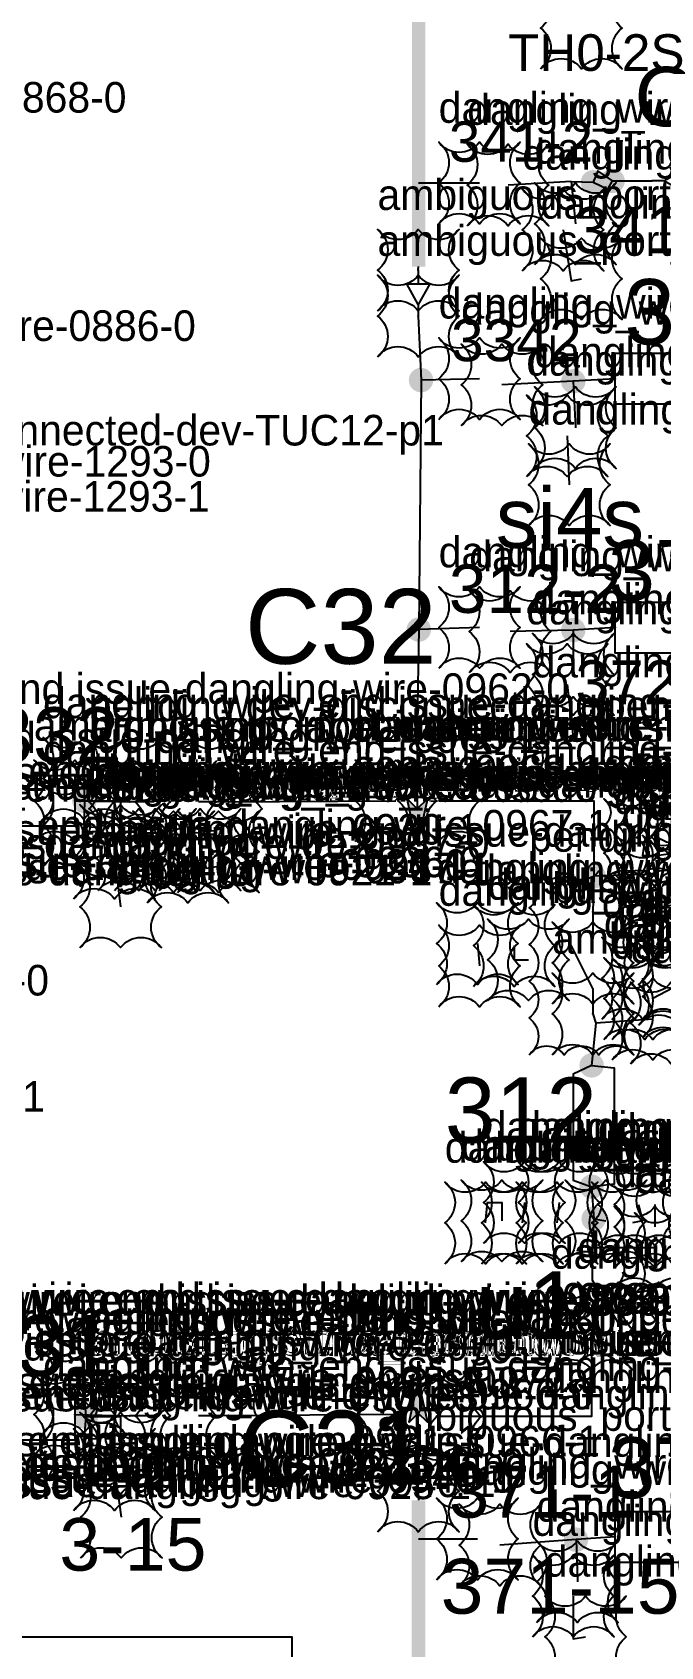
# Model space of a CAD drawing. Header units: millimetres. Extents: x -274 to 321, y 3 to 213.
# Drawn here: x 216.9 to 247.7, y 87.7 to 166.9 of the extents above; entities that cross this region are included whole.
import ezdxf

# ---------------------------------------------------------------- set-up
doc = ezdxf.new("R2010")
doc.units = ezdxf.units.MM
doc.layers.add('AI_REVIEW', color=2, linetype='Continuous')
doc.layers.add('TEXT', color=7, linetype='Continuous')
for name, color, linetype, lineweight in [('BUSBAR_35KV', 30, 'Continuous', 50), ('MV_35KV', 30, 'Continuous', 25), ('SLD_OTHER', 7, 'Continuous', 25)]:
    doc.layers.add(name, color=color, linetype=linetype, lineweight=lineweight)
doc.layers.add('SYM_PORTS', color=8, linetype='Continuous', plot=False)
doc.styles.add('SLD_TEXT', font='arial.ttf')

# ---------------------------------------------------------------- blocks, each defined once
blk = doc.blocks.new('SYM_CABLE_TERMINATION')
at = {"lineweight": 25}
for points in [[(0, 1.25), (0, 0.5)], [(0, -0.625), (0, -1.25)]]:
    blk.add_lwpolyline(points, dxfattribs=at)
blk.add_lwpolyline([(-0.625, 0.5), (0.625, 0.5), (0, -0.625)], close=True, dxfattribs=at)
at = {"layer": 'SYM_PORTS'}
for p in [(0, 1.25), (0, -1.25)]:
    blk.add_point(p, dxfattribs=at)
blk = doc.blocks.new('SYM_CIRCUIT_BREAKER')
at = {"lineweight": 25}
blk.add_lwpolyline([(-1.25, 2.5), (1.25, 2.5), (1.25, -2.5), (-1.25, -2.5)], close=True, dxfattribs=at)
at = {"layer": 'SYM_PORTS'}
for p in [(0, 2.5), (0, -2.5)]:
    blk.add_point(p, dxfattribs=at)
blk.add_attdef('DEVICE_CODE', (2.25, -0.5), '', height=2)
at = {"flags": 1}
blk.add_attdef('RATING', (2.25, -3.5), '', height=2, dxfattribs=at)
blk = doc.blocks.new('SYM_DISCONNECTOR_OPEN')
at = {"lineweight": 25}
for points in [[(0, 2.5), (0, 1.25)], [(0, -1.25), (-1.125, 1)], [(0, -1.25), (0, -2.5)]]:
    blk.add_lwpolyline(points, dxfattribs=at)
at = {"layer": 'SYM_PORTS'}
for p in [(0, 2.5), (0, -2.5)]:
    blk.add_point(p, dxfattribs=at)
blk.add_attdef('DEVICE_CODE', (1, -0.5), '', height=2)
blk = doc.blocks.new('SYM_LINE_FEEDER_ARROW')
blk.add_hatch(color=7).paths.add_polyline_path([(0, -3), (-0.5, -0.75), (0, -1.25), (0.5, -0.75)])
at = {"lineweight": 25}
blk.add_lwpolyline([(0, 3), (0, -1.25)], dxfattribs=at)
blk.add_lwpolyline([(0, -3), (-0.5, -0.75), (0, -1.25), (0.5, -0.75)], close=True, dxfattribs=at)
at = {"layer": 'SYM_PORTS'}
blk.add_point((0, 3), dxfattribs=at)
blk.add_attdef('LINE_NAME', (1.5, 0), '', height=2)

msp = doc.modelspace()

# ---------------------------------------------------------------- hatches: boundary and pattern name
at = {"layer": 'MV_35KV'}
h = msp.add_hatch(color=7, dxfattribs=at)
edge = h.paths.add_edge_path()
edge.add_arc((235.933, 149.833), 0.6, 0, 360)
h = msp.add_hatch(color=7, dxfattribs=at)
edge = h.paths.add_edge_path()
edge.add_arc((243.4, 149.775), 0.6, 0, 360)
h = msp.add_hatch(color=7, dxfattribs=at)
edge = h.paths.add_edge_path()
edge.add_arc((235.825, 137.6), 0.6, 0, 360)
h = msp.add_hatch(color=7, dxfattribs=at)
edge = h.paths.add_edge_path()
edge.add_arc((243.4, 137.575), 0.6, 0, 360)
h = msp.add_hatch(color=7, dxfattribs=at)
edge = h.paths.add_edge_path()
edge.add_arc((244.4, 125.5), 0.6, 0, 360)
h = msp.add_hatch(color=7, dxfattribs=at)
edge = h.paths.add_edge_path()
edge.add_arc((244.3, 116.225), 0.6, 0, 360)
h = msp.add_hatch(color=7, dxfattribs=at)
edge = h.paths.add_edge_path()
edge.add_arc((244.3, 110.275), 0.6, 0, 360)
h = msp.add_hatch(color=7, dxfattribs=at)
edge = h.paths.add_edge_path()
edge.add_arc((244.4, 108.7), 0.6, 0, 360)
h = msp.add_hatch(color=7, dxfattribs=at)
edge = h.paths.add_edge_path()
edge.add_arc((243.533, 92.967), 0.6, 0, 360)
at = {"layer": 'SLD_OTHER'}
h = msp.add_hatch(color=7, dxfattribs=at)
edge = h.paths.add_edge_path()
edge.add_arc((244.367, 159.533), 0.6, 0, 360)
h = msp.add_hatch(color=7, dxfattribs=at)
edge = h.paths.add_edge_path()
edge.add_arc((245.325, 159.6), 0.6, 0, 360)
h = msp.add_hatch(color=7, dxfattribs=at)
edge = h.paths.add_edge_path()
edge.add_arc((219.425, 129.2), 0.6, 0, 360)
h = msp.add_hatch(color=7, dxfattribs=at)
edge = h.paths.add_edge_path()
edge.add_arc((219.5, 99), 0.6, 0, 360)

# ---------------------------------------------------------------- linework, layer by layer
at = {"layer": 'AI_REVIEW'}
for points in [[(241.8, 165.1, -0.5), (243.8, 165.1, -0.5), (245.8, 165.1, -0.5), (245.8, 167.1, -0.5), (245.8, 169.1, -0.5), (243.8, 169.1, -0.5), (241.8, 169.1, -0.5), (241.8, 167.1, -0.5)], [(236.8, 157.5, -0.5), (238.8, 157.5, -0.5), (240.8, 157.5, -0.5), (240.8, 159.5, -0.5), (240.8, 161.5, -0.5), (238.8, 161.5, -0.5), (236.8, 161.5, -0.5), (236.8, 159.5, -0.5)], [(238.2, 157.4, -0.5), (240.2, 157.4, -0.5), (242.2, 157.4, -0.5), (242.2, 159.4, -0.5), (242.2, 161.4, -0.5), (240.2, 161.4, -0.5), (238.2, 161.4, -0.5), (238.2, 159.4, -0.5)], [(240.9, 155.2, -0.5), (242.9, 155.2, -0.5), (244.9, 155.2, -0.5), (244.9, 157.2, -0.5), (244.9, 159.2, -0.5), (242.9, 159.2, -0.5), (240.9, 159.2, -0.5), (240.9, 157.2, -0.5)], [(241.5, 155.5, -0.5), (243.5, 155.5, -0.5), (245.5, 155.5, -0.5), (245.5, 157.5, -0.5), (245.5, 159.5, -0.5), (243.5, 159.5, -0.5), (241.5, 159.5, -0.5), (241.5, 157.5, -0.5)], [(233.8, 153.225, -0.5), (235.8, 153.225, -0.5), (237.8, 153.225, -0.5), (237.8, 155.225, -0.5), (237.8, 157.225, -0.5), (235.8, 157.225, -0.5), (233.8, 157.225, -0.5), (233.8, 155.225, -0.5)], [(241.8, 152.8, -0.5), (243.8, 152.8, -0.5), (245.8, 152.8, -0.5), (245.8, 154.8, -0.5), (245.8, 156.8, -0.5), (243.8, 156.8, -0.5), (241.8, 156.8, -0.5), (241.8, 154.8, -0.5)], [(233.8, 150.975, -0.5), (235.8, 150.975, -0.5), (237.8, 150.975, -0.5), (237.8, 152.975, -0.5), (237.8, 154.975, -0.5), (235.8, 154.975, -0.5), (233.8, 154.975, -0.5), (233.8, 152.975, -0.5)], [(236.8, 147.9, -0.5), (238.8, 147.9, -0.5), (240.8, 147.9, -0.5), (240.8, 149.9, -0.5), (240.8, 151.9, -0.5), (238.8, 151.9, -0.5), (236.8, 151.9, -0.5), (236.8, 149.9, -0.5)], [(237.9, 147.6, -0.5), (239.9, 147.6, -0.5), (241.9, 147.6, -0.5), (241.9, 149.6, -0.5), (241.9, 151.6, -0.5), (239.9, 151.6, -0.5), (237.9, 151.6, -0.5), (237.9, 149.6, -0.5)], [(241.1, 145.1, -0.5), (243.1, 145.1, -0.5), (245.1, 145.1, -0.5), (245.1, 147.1, -0.5), (245.1, 149.1, -0.5), (243.1, 149.1, -0.5), (241.1, 149.1, -0.5), (241.1, 147.1, -0.5)], [(241.5, 145.5, -0.5), (243.5, 145.5, -0.5), (245.5, 145.5, -0.5), (245.5, 147.5, -0.5), (245.5, 149.5, -0.5), (243.5, 149.5, -0.5), (241.5, 149.5, -0.5), (241.5, 147.5, -0.5)], [(241.2, 142.7, -0.5), (243.2, 142.7, -0.5), (245.2, 142.7, -0.5), (245.2, 144.7, -0.5), (245.2, 146.7, -0.5), (243.2, 146.7, -0.5), (241.2, 146.7, -0.5), (241.2, 144.7, -0.5)], [(236.8, 135.7, -0.5), (238.8, 135.7, -0.5), (240.8, 135.7, -0.5), (240.8, 137.7, -0.5), (240.8, 139.7, -0.5), (238.8, 139.7, -0.5), (236.8, 139.7, -0.5), (236.8, 137.7, -0.5)], [(238.3, 135.5, -0.5), (240.3, 135.5, -0.5), (242.3, 135.5, -0.5), (242.3, 137.5, -0.5), (242.3, 139.5, -0.5), (240.3, 139.5, -0.5), (238.3, 139.5, -0.5), (238.3, 137.5, -0.5)], [(241.4, 133.4, -0.5), (243.4, 133.4, -0.5), (245.4, 133.4, -0.5), (245.4, 135.4, -0.5), (245.4, 137.4, -0.5), (243.4, 137.4, -0.5), (241.4, 137.4, -0.5), (241.4, 135.4, -0.5)], [(241.1, 132.9, -0.5), (243.1, 132.9, -0.5), (245.1, 132.9, -0.5), (245.1, 134.9, -0.5), (245.1, 136.9, -0.5), (243.1, 136.9, -0.5), (241.1, 136.9, -0.5), (241.1, 134.9, -0.5)], [(241.4, 130.3, -0.5), (243.4, 130.3, -0.5), (245.4, 130.3, -0.5), (245.4, 132.3, -0.5), (245.4, 134.3, -0.5), (243.4, 134.3, -0.5), (241.4, 134.3, -0.5), (241.4, 132.3, -0.5)], [(217.4, 128.3, -0.5), (219.4, 128.3, -0.5), (221.4, 128.3, -0.5), (221.4, 130.3, -0.5), (221.4, 132.3, -0.5), (219.4, 132.3, -0.5), (217.4, 132.3, -0.5), (217.4, 130.3, -0.5)], [(219.65, 127.144, -0.5), (221.35, 127.144, -0.5), (223.05, 127.144, -0.5), (224.75, 127.144, -0.5), (226.45, 127.144, -0.5), (228.15, 127.144, -0.5), (228.15, 128.815, -0.5), (228.15, 130.485, -0.5), (228.15, 132.156, -0.5), (226.45, 132.156, -0.5), (224.75, 132.156, -0.5), (223.05, 132.156, -0.5), (221.35, 132.156, -0.5), (219.65, 132.156, -0.5), (219.65, 130.485, -0.5), (219.65, 128.815, -0.5)], [(216.95, 127.2, -0.5), (218.95, 127.2, -0.5), (220.95, 127.2, -0.5), (220.95, 129.2, -0.5), (220.95, 131.2, -0.5), (218.95, 131.2, -0.5), (216.95, 131.2, -0.5), (216.95, 129.2, -0.5)], [(219.65, 127.144, -0.5), (221.65, 127.144, -0.5), (223.65, 127.144, -0.5), (223.65, 129.144, -0.5), (223.65, 131.144, -0.5), (221.65, 131.144, -0.5), (219.65, 131.144, -0.5), (219.65, 129.144, -0.5)], [(221.9, 127.144, -0.5), (223.9, 127.144, -0.5), (225.9, 127.144, -0.5), (225.9, 129.144, -0.5), (225.9, 131.144, -0.5), (223.9, 131.144, -0.5), (221.9, 131.144, -0.5), (221.9, 129.144, -0.5)], [(232.7, 127.2, -0.5), (234.7, 127.2, -0.5), (236.7, 127.2, -0.5), (236.7, 129.2, -0.5), (236.7, 131.2, -0.5), (234.7, 131.2, -0.5), (232.7, 131.2, -0.5), (232.7, 129.2, -0.5)], [(234.8, 127.2, -0.5), (236.8, 127.2, -0.5), (238.8, 127.2, -0.5), (238.8, 129.2, -0.5), (238.8, 131.2, -0.5), (236.8, 131.2, -0.5), (234.8, 131.2, -0.5), (234.8, 129.2, -0.5)], [(217.4, 126, -0.5), (219.4, 126, -0.5), (221.4, 126, -0.5), (221.4, 128, -0.5), (221.4, 130, -0.5), (219.4, 130, -0.5), (217.4, 130, -0.5), (217.4, 128, -0.5)], [(244.9, 125.3, -0.5), (246.9, 125.3, -0.5), (248.9, 125.3, -0.5), (248.9, 126.633, -0.5), (248.9, 127.967, -0.5), (248.9, 129.3, -0.5), (246.9, 129.3, -0.5), (244.9, 129.3, -0.5), (244.9, 127.967, -0.5), (244.9, 126.633, -0.5)], [(245.6, 125.3, -0.5), (247.6, 125.3, -0.5), (249.6, 125.3, -0.5), (249.6, 126.633, -0.5), (249.6, 127.967, -0.5), (249.6, 129.3, -0.5), (247.6, 129.3, -0.5), (245.6, 129.3, -0.5), (245.6, 127.967, -0.5), (245.6, 126.633, -0.5)], [(246.5, 125.4, -0.5), (248.5, 125.4, -0.5), (250.5, 125.4, -0.5), (250.5, 127.4, -0.5), (250.5, 129.4, -0.5), (248.5, 129.4, -0.5), (246.5, 129.4, -0.5), (246.5, 127.4, -0.5)], [(218.9, 124.4, -0.5), (220.9, 124.4, -0.5), (222.9, 124.4, -0.5), (222.9, 126.4, -0.5), (222.9, 128.4, -0.5), (220.9, 128.4, -0.5), (218.9, 128.4, -0.5), (218.9, 126.4, -0.5)], [(219.2, 125, -0.5), (221.2, 125, -0.5), (223.2, 125, -0.5), (223.2, 127, -0.5), (223.2, 129, -0.5), (221.2, 129, -0.5), (219.2, 129, -0.5), (219.2, 127, -0.5)], [(220.1, 124.8, -0.5), (222.1, 124.8, -0.5), (224.1, 124.8, -0.5), (224.1, 126.133, -0.5), (224.1, 127.467, -0.5), (224.1, 128.8, -0.5), (222.1, 128.8, -0.5), (220.1, 128.8, -0.5), (220.1, 127.467, -0.5), (220.1, 126.133, -0.5)], [(220.9, 124.8, -0.5), (222.9, 124.8, -0.5), (224.9, 124.8, -0.5), (224.9, 126.133, -0.5), (224.9, 127.467, -0.5), (224.9, 128.8, -0.5), (222.9, 128.8, -0.5), (220.9, 128.8, -0.5), (220.9, 127.467, -0.5), (220.9, 126.133, -0.5)], [(221.8, 124.7, -0.5), (223.8, 124.7, -0.5), (225.8, 124.7, -0.5), (225.8, 126.7, -0.5), (225.8, 128.7, -0.5), (223.8, 128.7, -0.5), (221.8, 128.7, -0.5), (221.8, 126.7, -0.5)], [(223.1, 124.8, -0.5), (225.1, 124.8, -0.5), (227.1, 124.8, -0.5), (227.1, 126.133, -0.5), (227.1, 127.467, -0.5), (227.1, 128.8, -0.5), (225.1, 128.8, -0.5), (223.1, 128.8, -0.5), (223.1, 127.467, -0.5), (223.1, 126.133, -0.5)], [(224, 124.7, -0.5), (226, 124.7, -0.5), (228, 124.7, -0.5), (228, 126.7, -0.5), (228, 128.7, -0.5), (226, 128.7, -0.5), (224, 128.7, -0.5), (224, 126.7, -0.5)], [(247.2, 124.8, -0.5), (249.2, 124.8, -0.5), (251.2, 124.8, -0.5), (251.2, 126.133, -0.5), (251.2, 127.467, -0.5), (251.2, 128.8, -0.5), (249.2, 128.8, -0.5), (247.2, 128.8, -0.5), (247.2, 127.467, -0.5), (247.2, 126.133, -0.5)], [(222.5, 124.2, -0.5), (224.5, 124.2, -0.5), (226.5, 124.2, -0.5), (226.5, 126.2, -0.5), (226.5, 128.2, -0.5), (224.5, 128.2, -0.5), (222.5, 128.2, -0.5), (222.5, 126.2, -0.5)], [(245.4, 123.6, -0.5), (247.4, 123.6, -0.5), (249.4, 123.6, -0.5), (249.4, 125.6, -0.5), (249.4, 127.6, -0.5), (247.4, 127.6, -0.5), (245.4, 127.6, -0.5), (245.4, 125.6, -0.5)], [(246.8, 123.5, -0.5), (248.8, 123.5, -0.5), (250.8, 123.5, -0.5), (250.8, 125.5, -0.5), (250.8, 127.5, -0.5), (248.8, 127.5, -0.5), (246.8, 127.5, -0.5), (246.8, 125.5, -0.5)], [(245.8, 122.9, -0.5), (247.8, 122.9, -0.5), (249.8, 122.9, -0.5), (249.8, 124.9, -0.5), (249.8, 126.9, -0.5), (247.8, 126.9, -0.5), (245.8, 126.9, -0.5), (245.8, 124.9, -0.5)], [(247.1, 123.3, -0.5), (249.1, 123.3, -0.5), (251.1, 123.3, -0.5), (251.1, 125.3, -0.5), (251.1, 127.3, -0.5), (249.1, 127.3, -0.5), (247.1, 127.3, -0.5), (247.1, 125.3, -0.5)], [(219.2, 122, -0.5), (221.2, 122, -0.5), (223.2, 122, -0.5), (223.2, 124, -0.5), (223.2, 126, -0.5), (221.2, 126, -0.5), (219.2, 126, -0.5), (219.2, 124, -0.5)], [(241.238, 116.75, -0.5), (242.946, 116.75, -0.5), (244.655, 116.75, -0.5), (246.363, 116.75, -0.5), (246.363, 118.55, -0.5), (246.363, 120.35, -0.5), (246.363, 122.15, -0.5), (246.363, 123.95, -0.5), (246.363, 125.75, -0.5), (244.655, 125.75, -0.5), (242.946, 125.75, -0.5), (241.238, 125.75, -0.5), (241.238, 123.95, -0.5), (241.238, 122.15, -0.5), (241.238, 120.35, -0.5), (241.238, 118.55, -0.5)], [(236.7, 120.2, -0.5), (238.7, 120.2, -0.5), (240.7, 120.2, -0.5), (240.7, 122.2, -0.5), (240.7, 124.2, -0.5), (238.7, 124.2, -0.5), (236.7, 124.2, -0.5), (236.7, 122.2, -0.5)], [(238.5, 120.1, -0.5), (240.5, 120.1, -0.5), (242.5, 120.1, -0.5), (242.5, 122.1, -0.5), (242.5, 124.1, -0.5), (240.5, 124.1, -0.5), (238.5, 124.1, -0.5), (238.5, 122.1, -0.5)], [(236.8, 119.1, -0.5), (238.8, 119.1, -0.5), (240.8, 119.1, -0.5), (240.8, 121.1, -0.5), (240.8, 123.1, -0.5), (238.8, 123.1, -0.5), (236.8, 123.1, -0.5), (236.8, 121.1, -0.5)], [(239.2, 119.4, -0.5), (241.2, 119.4, -0.5), (243.2, 119.4, -0.5), (243.2, 121.4, -0.5), (243.2, 123.4, -0.5), (241.2, 123.4, -0.5), (239.2, 123.4, -0.5), (239.2, 121.4, -0.5)], [(242.362, 119.25, -0.5), (244.362, 119.25, -0.5), (246.362, 119.25, -0.5), (246.362, 121.25, -0.5), (246.362, 123.25, -0.5), (244.362, 123.25, -0.5), (242.362, 123.25, -0.5), (242.362, 121.25, -0.5)], [(244.8, 118.5, -0.5), (246.8, 118.5, -0.5), (248.8, 118.5, -0.5), (248.8, 120.5, -0.5), (248.8, 122.5, -0.5), (246.8, 122.5, -0.5), (244.8, 122.5, -0.5), (244.8, 120.5, -0.5)], [(246.6, 118.2, -0.5), (248.6, 118.2, -0.5), (250.6, 118.2, -0.5), (250.6, 120.2, -0.5), (250.6, 122.2, -0.5), (248.6, 122.2, -0.5), (246.6, 122.2, -0.5), (246.6, 120.2, -0.5)], [(246.8, 118.4, -0.5), (248.8, 118.4, -0.5), (250.8, 118.4, -0.5), (250.8, 120.4, -0.5), (250.8, 122.4, -0.5), (248.8, 122.4, -0.5), (246.8, 122.4, -0.5), (246.8, 120.4, -0.5)], [(244.9, 117.5, -0.5), (246.9, 117.5, -0.5), (248.9, 117.5, -0.5), (248.9, 119.5, -0.5), (248.9, 121.5, -0.5), (246.9, 121.5, -0.5), (244.9, 121.5, -0.5), (244.9, 119.5, -0.5)], [(245.3, 117.5, -0.5), (247.3, 117.5, -0.5), (249.3, 117.5, -0.5), (249.3, 119.5, -0.5), (249.3, 121.5, -0.5), (247.3, 121.5, -0.5), (245.3, 121.5, -0.5), (245.3, 119.5, -0.5)], [(246.8, 117.6, -0.5), (248.8, 117.6, -0.5), (250.8, 117.6, -0.5), (250.8, 119.6, -0.5), (250.8, 121.6, -0.5), (248.8, 121.6, -0.5), (246.8, 121.6, -0.5), (246.8, 119.6, -0.5)], [(242.362, 116.75, -0.5), (244.362, 116.75, -0.5), (246.362, 116.75, -0.5), (246.362, 118.75, -0.5), (246.362, 120.75, -0.5), (244.362, 120.75, -0.5), (242.362, 120.75, -0.5), (242.362, 118.75, -0.5)], [(245.3, 116.5, -0.5), (247.3, 116.5, -0.5), (249.3, 116.5, -0.5), (249.3, 118.5, -0.5), (249.3, 120.5, -0.5), (247.3, 120.5, -0.5), (245.3, 120.5, -0.5), (245.3, 118.5, -0.5)], [(246.2, 116.3, -0.5), (248.2, 116.3, -0.5), (250.2, 116.3, -0.5), (250.2, 118.3, -0.5), (250.2, 120.3, -0.5), (248.2, 120.3, -0.5), (246.2, 120.3, -0.5), (246.2, 118.3, -0.5)], [(239, 107.5, -0.5), (241, 107.5, -0.5), (243, 107.5, -0.5), (243, 109.5, -0.5), (243, 111.5, -0.5), (241, 111.5, -0.5), (239, 111.5, -0.5), (239, 109.5, -0.5)], [(240.7, 107.5, -0.5), (242.7, 107.5, -0.5), (244.7, 107.5, -0.5), (244.7, 109.5, -0.5), (244.7, 111.5, -0.5), (242.7, 111.5, -0.5), (240.7, 111.5, -0.5), (240.7, 109.5, -0.5)], [(244.6, 107.4, -0.5), (246.6, 107.4, -0.5), (248.6, 107.4, -0.5), (248.6, 109.4, -0.5), (248.6, 111.4, -0.5), (246.6, 111.4, -0.5), (244.6, 111.4, -0.5), (244.6, 109.4, -0.5)], [(245.4, 107.4, -0.5), (247.4, 107.4, -0.5), (249.4, 107.4, -0.5), (249.4, 109.4, -0.5), (249.4, 111.4, -0.5), (247.4, 111.4, -0.5), (245.4, 111.4, -0.5), (245.4, 109.4, -0.5)], [(237.1, 106.5, -0.5), (239.1, 106.5, -0.5), (241.1, 106.5, -0.5), (241.1, 108.5, -0.5), (241.1, 110.5, -0.5), (239.1, 110.5, -0.5), (237.1, 110.5, -0.5), (237.1, 108.5, -0.5)], [(237.9, 106.6, -0.5), (239.9, 106.6, -0.5), (241.9, 106.6, -0.5), (241.9, 108.6, -0.5), (241.9, 110.6, -0.5), (239.9, 110.6, -0.5), (237.9, 110.6, -0.5), (237.9, 108.6, -0.5)], [(238.9, 106.5, -0.5), (240.9, 106.5, -0.5), (242.9, 106.5, -0.5), (242.9, 108.5, -0.5), (242.9, 110.5, -0.5), (240.9, 110.5, -0.5), (238.9, 110.5, -0.5), (238.9, 108.5, -0.5)], [(240.6, 106.5, -0.5), (242.6, 106.5, -0.5), (244.6, 106.5, -0.5), (244.6, 108.5, -0.5), (244.6, 110.5, -0.5), (242.6, 110.5, -0.5), (240.6, 110.5, -0.5), (240.6, 108.5, -0.5)], [(243, 106.6, -0.5), (245, 106.6, -0.5), (247, 106.6, -0.5), (247, 108.6, -0.5), (247, 110.6, -0.5), (245, 110.6, -0.5), (243, 110.6, -0.5), (243, 108.6, -0.5)], [(244.3, 106.5, -0.5), (246.3, 106.5, -0.5), (248.3, 106.5, -0.5), (248.3, 108.5, -0.5), (248.3, 110.5, -0.5), (246.3, 110.5, -0.5), (244.3, 110.5, -0.5), (244.3, 108.5, -0.5)], [(245.4, 106.3, -0.5), (247.4, 106.3, -0.5), (249.4, 106.3, -0.5), (249.4, 108.3, -0.5), (249.4, 110.3, -0.5), (247.4, 110.3, -0.5), (245.4, 110.3, -0.5), (245.4, 108.3, -0.5)], [(245.4, 105.3, -0.5), (247.4, 105.3, -0.5), (249.4, 105.3, -0.5), (249.4, 107.3, -0.5), (249.4, 109.3, -0.5), (247.4, 109.3, -0.5), (245.4, 109.3, -0.5), (245.4, 107.3, -0.5)], [(246.4, 105, -0.5), (248.4, 105, -0.5), (250.4, 105, -0.5), (250.4, 107, -0.5), (250.4, 109, -0.5), (248.4, 109, -0.5), (246.4, 109, -0.5), (246.4, 107, -0.5)], [(243.6, 101.6, -0.5), (245.6, 101.6, -0.5), (247.6, 101.6, -0.5), (247.6, 103.6, -0.5), (247.6, 105.6, -0.5), (245.6, 105.6, -0.5), (243.6, 105.6, -0.5), (243.6, 103.6, -0.5)], [(242.3, 101.3, -0.5), (244.3, 101.3, -0.5), (246.3, 101.3, -0.5), (246.3, 103.3, -0.5), (246.3, 105.3, -0.5), (244.3, 105.3, -0.5), (242.3, 105.3, -0.5), (242.3, 103.3, -0.5)], [(217.4, 98.2, -0.5), (219.4, 98.2, -0.5), (221.4, 98.2, -0.5), (221.4, 100.2, -0.5), (221.4, 102.2, -0.5), (219.4, 102.2, -0.5), (217.4, 102.2, -0.5), (217.4, 100.2, -0.5)], [(219.65, 97.044, -0.5), (221.35, 97.044, -0.5), (223.05, 97.044, -0.5), (224.75, 97.044, -0.5), (226.45, 97.044, -0.5), (228.15, 97.044, -0.5), (228.15, 98.715, -0.5), (228.15, 100.385, -0.5), (228.15, 102.056, -0.5), (226.45, 102.056, -0.5), (224.75, 102.056, -0.5), (223.05, 102.056, -0.5), (221.35, 102.056, -0.5), (219.65, 102.056, -0.5), (219.65, 100.385, -0.5), (219.65, 98.715, -0.5)], [(216.95, 97.1, -0.5), (218.95, 97.1, -0.5), (220.95, 97.1, -0.5), (220.95, 99.1, -0.5), (220.95, 101.1, -0.5), (218.95, 101.1, -0.5), (216.95, 101.1, -0.5), (216.95, 99.1, -0.5)], [(219.65, 97.044, -0.5), (221.65, 97.044, -0.5), (223.65, 97.044, -0.5), (223.65, 99.044, -0.5), (223.65, 101.044, -0.5), (221.65, 101.044, -0.5), (219.65, 101.044, -0.5), (219.65, 99.044, -0.5)], [(221.9, 97.044, -0.5), (223.9, 97.044, -0.5), (225.9, 97.044, -0.5), (225.9, 99.044, -0.5), (225.9, 101.044, -0.5), (223.9, 101.044, -0.5), (221.9, 101.044, -0.5), (221.9, 99.044, -0.5)], [(232.8, 97.1, -0.5), (234.8, 97.1, -0.5), (236.8, 97.1, -0.5), (236.8, 99.1, -0.5), (236.8, 101.1, -0.5), (234.8, 101.1, -0.5), (232.8, 101.1, -0.5), (232.8, 99.1, -0.5)], [(234.9, 97, -0.5), (236.9, 97, -0.5), (238.9, 97, -0.5), (238.9, 99, -0.5), (238.9, 101, -0.5), (236.9, 101, -0.5), (234.9, 101, -0.5), (234.9, 99, -0.5)], [(217.4, 95.8, -0.5), (219.4, 95.8, -0.5), (221.4, 95.8, -0.5), (221.4, 97.8, -0.5), (221.4, 99.8, -0.5), (219.4, 99.8, -0.5), (217.4, 99.8, -0.5), (217.4, 97.8, -0.5)], [(219.2, 95.2, -0.5), (221.2, 95.2, -0.5), (223.2, 95.2, -0.5), (223.2, 97.2, -0.5), (223.2, 99.2, -0.5), (221.2, 99.2, -0.5), (219.2, 99.2, -0.5), (219.2, 97.2, -0.5)], [(218.9, 94.4, -0.5), (220.9, 94.4, -0.5), (222.9, 94.4, -0.5), (222.9, 96.4, -0.5), (222.9, 98.4, -0.5), (220.9, 98.4, -0.5), (218.9, 98.4, -0.5), (218.9, 96.4, -0.5)], [(233.8, 93.35, -0.5), (235.8, 93.35, -0.5), (237.8, 93.35, -0.5), (237.8, 95.35, -0.5), (237.8, 97.35, -0.5), (235.8, 97.35, -0.5), (233.8, 97.35, -0.5), (233.8, 95.35, -0.5)], [(219.233, 92.067, -0.5), (221.233, 92.067, -0.5), (223.233, 92.067, -0.5), (223.233, 94.067, -0.5), (223.233, 96.067, -0.5), (221.233, 96.067, -0.5), (219.233, 96.067, -0.5), (219.233, 94.067, -0.5)], [(236.7, 91, -0.5), (238.7, 91, -0.5), (240.7, 91, -0.5), (240.7, 93, -0.5), (240.7, 95, -0.5), (238.7, 95, -0.5), (236.7, 95, -0.5), (236.7, 93, -0.5)], [(237.8, 90.7, -0.5), (239.8, 90.7, -0.5), (241.8, 90.7, -0.5), (241.8, 92.7, -0.5), (241.8, 94.7, -0.5), (239.8, 94.7, -0.5), (237.8, 94.7, -0.5), (237.8, 92.7, -0.5)], [(241.6, 88.9, -0.5), (243.6, 88.9, -0.5), (245.6, 88.9, -0.5), (245.6, 90.9, -0.5), (245.6, 92.9, -0.5), (243.6, 92.9, -0.5), (241.6, 92.9, -0.5), (241.6, 90.9, -0.5)], [(241.4, 88.2, -0.5), (243.4, 88.2, -0.5), (245.4, 88.2, -0.5), (245.4, 90.2, -0.5), (245.4, 92.2, -0.5), (243.4, 92.2, -0.5), (241.4, 92.2, -0.5), (241.4, 90.2, -0.5)], [(242, 86.2, -0.5), (244, 86.2, -0.5), (246, 86.2, -0.5), (246, 88.2, -0.5), (246, 90.2, -0.5), (244, 90.2, -0.5), (242, 90.2, -0.5), (242, 88.2, -0.5)]]:
    msp.add_lwpolyline(points, format="xyb", close=True, dxfattribs=at)
at = {"layer": 'BUSBAR_35KV'}
for points, const_width in [([(235.816, 178.9), (235.816, 155.4)], 0.657), ([(235.812, 94.9), (235.812, 42.2)], 0.667)]:
    msp.add_lwpolyline(points, dxfattribs=dict(at, const_width=const_width))
at = {"layer": 'MV_35KV'}
for points in [[(235.816, 159.5), (238.8, 159.5)], [(235.8, 155.225), (235.816, 155.4)], [(235.8, 152.975), (235.933, 149.833)], [(235.933, 149.833), (235.825, 137.6)], [(238.8, 149.9), (235.933, 149.833)], [(243.4, 149.775), (239.9, 149.6)], [(245.45, 149.9), (243.4, 149.775)], [(243.4, 149.775), (243.5, 147.5)], [(235.825, 137.6), (235.75, 133.05)], [(238.8, 137.7), (235.825, 137.6)], [(243.4, 137.575), (240.3, 137.5)], [(245.45, 137.7), (243.4, 137.575)], [(243.4, 137.575), (243.4, 135.4)], [(218.95, 129.2), (221.65, 129.144)], [(236.8, 129.2), (244.4, 129.2), (244.4, 125.5)], [(244.4, 125.5), (244.362, 123.75)], [(247.4, 125.6), (244.4, 125.5)], [(244.5, 118.3), (244.3, 116.225)], [(244.362, 118.75), (244.5, 118.3)], [(247.3, 118.5), (244.5, 118.3)], [(244.3, 116.225), (243.4, 115.8), (243.4, 110.6), (244.3, 110.275)], [(244.3, 116.225), (245.4, 116.1), (245.4, 110.4), (244.3, 110.275)], [(244.3, 110.275), (244.4, 108.7)], [(244.4, 108.7), (244.325, 107.3)], [(244.4, 108.7), (245, 108.6)], [(244.325, 107.3), (247.4, 107.3)], [(244.325, 107.3), (244.325, 105.7), (245.6, 103.6)], [(218.95, 99.1), (221.65, 99.044)], [(234.8, 99.1), (226.15, 99.044)], [(235.8, 95.35), (235.812, 94.9)], [(235.812, 93), (238.7, 93)], [(243.533, 92.967), (239.8, 92.7)], [(245.45, 93.1), (243.533, 92.967)], [(243.533, 92.967), (243.6, 90.9)]]:
    msp.add_lwpolyline(points, dxfattribs=at)
at = {"layer": 'SLD_OTHER'}
for points in [[(245.325, 159.6), (244.6, 160.1), (244.367, 159.533)], [(243.3, 159.575), (240.2, 159.4)], [(243.3, 159.575), (244.367, 159.533)], [(243.3, 159.575), (243.5, 157.5)], [(244.367, 159.533), (245.1, 159.2), (245.325, 159.6)], [(245.325, 159.6), (247.275, 159.6)], [(242.9, 157.2), (243.3, 154.7), (243.8, 154.8)], [(243.1, 147.1), (243.2, 144.7)], [(243.1, 134.9), (243.4, 132.3)], [(219.4, 130.3), (219.425, 129.2)], [(219.425, 129.2), (219.4, 128)], [(219.425, 129.2), (221.2, 129.2), (221.2, 127)], [(226.15, 129.144), (234.7, 129.2)], [(222.9, 126.8), (222.983, 125.967), (222.183, 125.967), (222.1, 126.8)], [(223.8, 126.7), (223.8, 125.96), (224.5, 126.2)], [(225.1, 126.8), (225.4, 125.9), (226, 126), (226, 126.7)], [(246.9, 127.3), (246.8, 126.525), (247.6, 126.525)], [(247.6, 127.3), (247.6, 126.525)], [(220.9, 126.4), (221.2, 124)], [(248.633, 126.667), (247.6, 126.525)], [(238.7, 122.2), (238.8, 121.1)], [(240.5, 122.1), (240.5, 121.4), (241.2, 121.4)], [(246.8, 120.5), (246.9, 119.5)], [(248.6, 120.2), (247.3, 119.5)], [(239.1, 108.5), (239.2, 109.5), (239.9, 109.5), (239.9, 108.6)], [(241, 109.5), (240.9, 108.5)], [(242.7, 109.5), (242.6, 108.5)], [(246.6, 109.4), (246.8, 108.6), (246.3, 108.5)], [(247.4, 109.4), (247.4, 108.3)], [(244.3, 103.3), (244.3, 99), (236.9, 99)], [(219.4, 100.2), (219.5, 99)], [(219.5, 99), (219.4, 97.8)], [(219.5, 99), (221.2, 99), (221.2, 97.2)], [(220.9, 96.4), (221.233, 94.067)], [(167.7, 91.65), (167.8, 88.2), (229.6, 88.2), (229.6, 46.933), (219.1, 46.933), (219, 50.55)], [(243.4, 90.2), (243.4, 88.1), (244, 88.2)]]:
    msp.add_lwpolyline(points, dxfattribs=at)

# ---------------------------------------------------------------- block references
at = {"layer": 'MV_35KV', "xscale": 0.9, "yscale": 0.9}
msp.add_blockref('SYM_CABLE_TERMINATION', (235.8, 154.1), dxfattribs=at)
at = {"layer": 'MV_35KV'}
ref = msp.add_blockref('SYM_CIRCUIT_BREAKER', (247.95, 149.9), dxfattribs=dict(at, rotation=270))
ref.add_attrib('DEVICE_CODE', '374', (245.9, 151.583), dxfattribs={"layer": 'TEXT', "height": 3.2038, "style": 'SLD_TEXT'})
ref = msp.add_blockref('SYM_CIRCUIT_BREAKER', (247.95, 137.7), dxfattribs=dict(at, rotation=270))
ref.add_attrib('DEVICE_CODE', '372', (245.1, 139.023), dxfattribs={"layer": 'TEXT', "height": 2.965, "style": 'SLD_TEXT'})
ref = msp.add_blockref('SYM_DISCONNECTOR_OPEN', (244.362, 121.25), dxfattribs=at)
ref.add_attrib('DEVICE_CODE', '312-2', (237.3, 138.418), dxfattribs={"layer": 'TEXT', "height": 2.3722, "style": 'SLD_TEXT'})
ref = msp.add_blockref('SYM_DISCONNECTOR_OPEN', (259.9, 137.644), dxfattribs=dict(at, xscale=0.9, yscale=0.9, rotation=270))
ref.add_attrib('DEVICE_CODE', '372-3', (243.5, 133.936), dxfattribs={"layer": 'TEXT', "height": 2.1553, "style": 'SLD_TEXT'})
ref = msp.add_blockref('SYM_CIRCUIT_BREAKER', (216.45, 129.2), dxfattribs=dict(at, rotation=270))
ref.add_attrib('DEVICE_CODE', '332', (214.8, 131.078), dxfattribs={"layer": 'TEXT', "height": 2.7107, "style": 'SLD_TEXT'})
msp.add_blockref('SYM_LINE_FEEDER_ARROW', (235.75, 130.05), dxfattribs=at)
ref = msp.add_blockref('SYM_CIRCUIT_BREAKER', (216.45, 99.1), dxfattribs=dict(at, rotation=270))
ref.add_attrib('DEVICE_CODE', '331', (213.8, 100.995), dxfattribs={"layer": 'TEXT', "height": 2.9925, "style": 'SLD_TEXT'})
at = {"layer": 'MV_35KV', "xscale": 0.9, "yscale": 0.9, "rotation": 180}
msp.add_blockref('SYM_LINE_FEEDER_ARROW', (235.8, 98.05), dxfattribs=at)
at = {"layer": 'MV_35KV'}
ref = msp.add_blockref('SYM_DISCONNECTOR_OPEN', (223.9, 99.044), dxfattribs=dict(at, xscale=0.9, yscale=0.9, rotation=270))
ref.add_attrib('DEVICE_CODE', '371-1', (237.3, 94.042), dxfattribs={"layer": 'TEXT', "height": 2.5471, "style": 'SLD_TEXT'})
ref = msp.add_blockref('SYM_CIRCUIT_BREAKER', (247.95, 93.1), dxfattribs=dict(at, rotation=270))
ref.add_attrib('DEVICE_CODE', '371', (245.1, 94.995), dxfattribs={"layer": 'TEXT', "height": 2.9925, "style": 'SLD_TEXT'})
at = {"layer": 'SLD_OTHER', "xscale": 0.9, "yscale": 0.9, "rotation": 270}
for name, p in [('SYM_CABLE_TERMINATION', (248.4, 159.6)), ('SYM_DISCONNECTOR_OPEN', (223.9, 129.144))]:
    msp.add_blockref(name, p, dxfattribs=at)

# ---------------------------------------------------------------- texts
at = {"layer": 'AI_REVIEW', "char_height": 1.5, "attachment_point": 7}
for s, insert in [('dangling_wire_end issue-dangling-wire-0868-0', (179.9, 162.5)), ('dangling_wire_end issue-dangling-wire-1050-1', (236.8, 162)), ('dangling_wire_end issue-dangling-wire-1093-1', (238.2, 161.9)), ('dangling_wire_end issue-dangling-wire-1084-0', (240.9, 159.7)), ('dangling_wire_end issue-dangling-wire-1095-1', (241.5, 160)), ('ambiguous_port_connection issue-port-wire-1280-0', (233.8, 157.725)), ('dangling_wire_end issue-dangling-wire-1084-1', (241.8, 157.3)), ('ambiguous_port_connection issue-port-wire-1047-0', (233.8, 155.475)), ('dangling_wire_end issue-dangling-wire-1058-0', (236.8, 152.4)), ('dangling_wire_end issue-dangling-wire-1096-1', (237.9, 152.1)), ('dangling_wire_end issue-dangling-wire-0886-0', (183.3, 151.3)), ('dangling_wire_end issue-dangling-wire-1097-1', (241.5, 150)), ('dangling_wire_end issue-dangling-wire-1087-0', (241.1, 149.6)), ('dangling_wire_end issue-dangling-wire-1087-1', (241.2, 147.2)), ('unconnected_port issue-unconnected-dev-TUC12-p1', (189.775, 146.175)), ('ambiguous_port_connection issue-port-wire-1293-0', (179.8, 144.65)), ('ambiguous_port_connection issue-port-wire-1293-1', (179.75, 142.925)), ('dangling_wire_end issue-dangling-wire-1059-0', (236.8, 140.2)), ('dangling_wire_end issue-dangling-wire-1098-1', (238.3, 140)), ('dangling_wire_end issue-dangling-wire-1088-0', (241.1, 137.4)), ('dangling_wire_end issue-dangling-wire-1099-1', (241.4, 137.9)), ('dangling_wire_end issue-dangling-wire-1088-1', (241.4, 134.8)), ('dangling_wire_end issue-dangling-wire-0962-0', (201.6, 133.5)), ('dangling_wire_end issue-dangling-wire-1024-0', (217.4, 132.8)), ('pending dev-disconnector_open-7', (219.65, 132.656)), ('dangling_wire_end issue-dangling-wire-0968-1', (200.2, 131.1)), ('ambiguous_port_connection issue-port-wire-1294-0', (216.95, 131.7)), ('ambiguous_port_connection issue-port-wire-1294-1', (219.65, 131.644)), ('missing_label issue-missing_label-dev-disconnector_open-7', (221.9, 131.644)), ('dangling_wire_end issue-dangling-wire-1043-1', (232.7, 131.7)), ('dangling_wire_end issue-dangling-wire-1048-0', (234.8, 131.7)), ('dangling_wire_end issue-dangling-wire-1026-1', (217.4, 130.5)), ('dangling_wire_end issue-dangling-wire-0933-0', (197.2, 129.4)), ('dangling_wire_end issue-dangling-wire-0969-1', (203.2, 129.5)), ('dangling_wire_end issue-dangling-wire-1027-1', (219.2, 129.5)), ('dangling_wire_end issue-dangling-wire-1137-0', (244.9, 129.8)), ('dangling_wire_end issue-dangling-wire-1144-0', (245.6, 129.8)), ('dangling_wire_end issue-dangling-wire-1145-0', (246.5, 129.9)), ('dangling_wire_end issue-dangling-wire-0930-0', (197, 128.8)), ('dangling_wire_end issue-dangling-wire-0967-0', (203, 128.7)), ('dangling_wire_end issue-dangling-wire-1032-0', (218.9, 128.9)), ('dangling_wire_end issue-dangling-wire-1039-1', (220.1, 129.3)), ('dangling_wire_end issue-dangling-wire-1039-0', (220.9, 129.3)), ('dangling_wire_end issue-dangling-wire-1041-0', (221.8, 129.2)), ('dangling_wire_end issue-dangling-wire-1041-1', (222.5, 128.7)), ('dangling_wire_end issue-dangling-wire-1042-0', (223.1, 129.3)), ('dangling_wire_end issue-dangling-wire-1042-1', (224, 129.2)), ('dangling_wire_end issue-dangling-wire-1151-0', (247.2, 129.3)), ('dangling_wire_end issue-dangling-wire-1142-0', (245.4, 128.1)), ('dangling_wire_end issue-dangling-wire-1160-1', (246.8, 128)), ('dangling_wire_end issue-dangling-wire-1150-1', (245.8, 127.4)), ('dangling_wire_end issue-dangling-wire-1150-0', (247.1, 127.8)), ('dangling_wire_end issue-dangling-wire-0930-1', (197.2, 126.6)), ('dangling_wire_end issue-dangling-wire-0967-1', (203.6, 126.8)), ('dangling_wire_end issue-dangling-wire-1032-1', (219.2, 126.5)), ('pending dev-312-2', (241.238, 126.25)), ('dangling_wire_end issue-dangling-wire-0921-0', (194.7, 125.9)), ('dangling_wire_end issue-dangling-wire-0937-0', (197.7, 125.9)), ('dangling_wire_end issue-dangling-wire-0924-0', (196.6, 124.867)), ('dangling_wire_end issue-dangling-wire-0924-1', (196.6, 124.867)), ('dangling_wire_end issue-dangling-wire-0936-1', (196.6, 124.867)), ('dangling_wire_end issue-dangling-wire-0936-0', (197.3, 125)), ('dangling_wire_end issue-dangling-wire-0937-1', (197.8, 124.7)), ('dangling_wire_end issue-dangling-wire-1056-0', (236.7, 124.7)), ('dangling_wire_end issue-dangling-wire-0921-1', (194.9, 124.6)), ('dangling_wire_end issue-dangling-wire-1076-0', (238.5, 124.6)), ('dangling_wire_end issue-dangling-wire-1076-1', (239.2, 123.9)), ('dangling_wire_end issue-dangling-wire-1056-1', (236.8, 123.6)), ('busbar_suffix_mismatch issue-busbar_suffix_mismatch-dev-312-2', (242.362, 123.75)), ('dangling_wire_end issue-dangling-wire-1136-0', (244.8, 123)), ('dangling_wire_end issue-dangling-wire-1146-0', (246.6, 122.7)), ('dangling_wire_end issue-dangling-wire-1148-0', (246.8, 122.9)), ('dangling_wire_end issue-dangling-wire-1136-1', (244.9, 122)), ('dangling_wire_end issue-dangling-wire-1146-1', (245.3, 122)), ('dangling_wire_end issue-dangling-wire-1149-0', (246.8, 122.1)), ('ambiguous_port_connection issue-port-wire-1315-0', (242.362, 121.25)), ('dangling_wire_end issue-dangling-wire-1313-0', (245.3, 121)), ('dangling_wire_end issue-dangling-wire-1157-1', (246.2, 120.8)), ('dangling_wire_end issue-dangling-wire-0852-0', (176.1, 119.2)), ('dangling_wire_end issue-dangling-wire-0855-1', (175.9, 113.5)), ('dangling_wire_end issue-dangling-wire-1078-0', (239, 112)), ('dangling_wire_end issue-dangling-wire-1083-0', (240.7, 112)), ('dangling_wire_end issue-dangling-wire-1135-0', (244.6, 111.9)), ('dangling_wire_end issue-dangling-wire-1143-0', (245.4, 111.9)), ('dangling_wire_end issue-dangling-wire-1060-0', (237.1, 111)), ('dangling_wire_end issue-dangling-wire-1060-1', (237.9, 111.1)), ('dangling_wire_end issue-dangling-wire-1078-1', (238.9, 111)), ('dangling_wire_end issue-dangling-wire-1083-1', (240.6, 111)), ('dangling_wire_end issue-dangling-wire-1121-1', (243, 111.1)), ('dangling_wire_end issue-dangling-wire-1135-1', (244.3, 111)), ('dangling_wire_end issue-dangling-wire-1143-1', (245.4, 110.8)), ('dangling_wire_end issue-dangling-wire-1116-1', (245.4, 109.8)), ('dangling_wire_end issue-dangling-wire-1162-1', (246.4, 109.5)), ('dangling_wire_end issue-dangling-wire-1115-0', (242.3, 105.8)), ('dangling_wire_end issue-dangling-wire-1117-1', (243.6, 106.1)), ('dangling_wire_end issue-dangling-wire-0980-0', (206.6, 103.5)), ('dangling_wire_end issue-dangling-wire-0988-1', (207.5, 103.6)), ('dangling_wire_end issue-dangling-wire-0988-0', (208.3, 103.6)), ('dangling_wire_end issue-dangling-wire-0990-0', (209, 103.5)), ('dangling_wire_end issue-dangling-wire-0980-1', (205.7, 102.6)), ('dangling_wire_end issue-dangling-wire-0990-1', (209, 102.5)), ('dangling_wire_end issue-dangling-wire-1025-0', (217.4, 102.7)), ('pending dev-371-1', (219.65, 102.556)), ('dangling_wire_end issue-dangling-wire-0934-1', (199.1, 101.5)), ('dangling_wire_end issue-dangling-wire-0970-1', (200.7, 101.3)), ('ambiguous_port_connection issue-port-wire-1295-0', (216.95, 101.6)), ('ambiguous_port_connection issue-port-wire-1295-1', (219.65, 101.544)), ('busbar_suffix_mismatch issue-busbar_suffix_mismatch-dev-371-1', (221.9, 101.544)), ('dangling_wire_end issue-dangling-wire-1044-0', (232.8, 101.6)), ('dangling_wire_end issue-dangling-wire-1115-1', (234.9, 101.5)), ('dangling_wire_end issue-dangling-wire-1029-1', (217.4, 100.3)), ('dangling_wire_end issue-dangling-wire-0935-1', (197.3, 99.5)), ('dangling_wire_end issue-dangling-wire-0972-1', (203.2, 99.5)), ('dangling_wire_end issue-dangling-wire-1028-1', (219.2, 99.7)), ('dangling_wire_end issue-dangling-wire-0931-0', (197, 98.8)), ('dangling_wire_end issue-dangling-wire-0966-0', (202.8, 98.9)), ('dangling_wire_end issue-dangling-wire-1033-0', (218.9, 98.9)), ('ambiguous_port_connection issue-port-wire-1281-0', (233.8, 97.85)), ('dangling_wire_end issue-dangling-wire-0931-1', (197.225, 96.6)), ('dangling_wire_end issue-dangling-wire-0966-1', (203.125, 96.6)), ('dangling_wire_end issue-dangling-wire-1033-1', (219.233, 96.567)), ('dangling_wire_end issue-dangling-wire-0923-0', (195.5, 95.5)), ('dangling_wire_end issue-dangling-wire-0923-1', (196.2, 95.4)), ('dangling_wire_end issue-dangling-wire-0925-0', (196.8, 95.5)), ('dangling_wire_end issue-dangling-wire-0941-0', (199.4, 95.5)), ('dangling_wire_end issue-dangling-wire-1052-1', (236.7, 95.5)), ('dangling_wire_end issue-dangling-wire-0940-1', (198, 94.6)), ('dangling_wire_end issue-dangling-wire-0940-0', (198.9, 94.816)), ('dangling_wire_end issue-dangling-wire-0941-1', (198.9, 94.816)), ('dangling_wire_end issue-dangling-wire-1109-1', (237.8, 95.2)), ('dangling_wire_end issue-dangling-wire-0925-1', (196.8, 94.5)), ('dangling_wire_end issue-dangling-wire-1110-1', (241.6, 93.4)), ('dangling_wire_end issue-dangling-wire-1100-0', (241.4, 92.7)), ('dangling_wire_end issue-dangling-wire-1100-1', (242, 90.7))]:
    msp.add_mtext(s, dxfattribs=dict(at, insert=insert))
at = {"layer": 'TEXT', "attachment_point": 7, "style": 'SLD_TEXT'}
for s, insert, char_height in [('TH0-2S', (240.2, 164.971), 1.7986), ('CC-TD31', (246.4, 162.243), 2.9078), ('341-2', (237.3, 160.511), 1.9803), ('341-28', (243.4, 156.022), 2.2687), ('3342', (237.4, 150.729), 2.0628), ('si4s', (239.6, 141.573), 2.927), ('C32', (227.3, 135.869), 3.6699), ('mI-2', (222.7, 131.033), 2.0581), ('312', (237.1, 112.383), 3.2038), ('u1', (238.6, 102.761), 3.3247), ('mi-a', (221.9, 101.181), 2.6195), ('C31', (227, 95.619), 3.6207), ('3-15', (218.2, 91.411), 2.5785), ('371-15', (236.9, 89.297), 2.692)]:
    msp.add_mtext(s, dxfattribs=dict(at, insert=insert, char_height=char_height))

doc.saveas('drawing.dxf')
